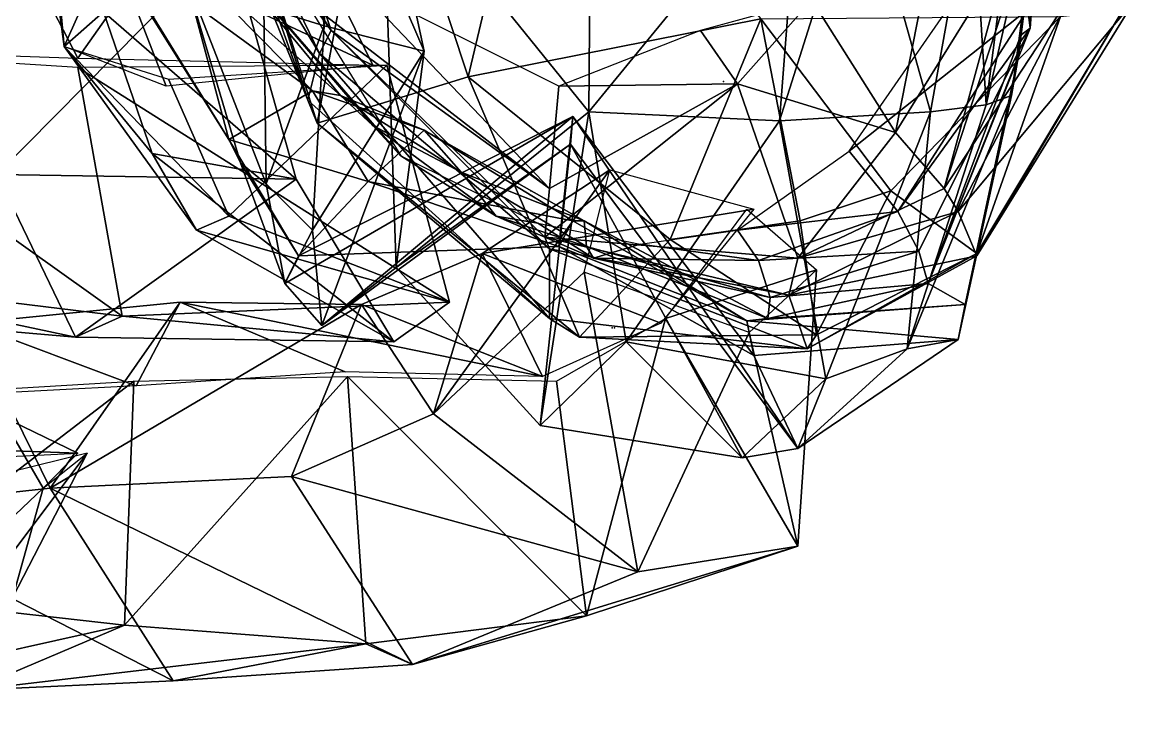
# Model space of a CAD drawing. Extents: x 4.9 to 9.1, y -6.1 to 13.5.
# Drawn here: x 7.061 to 7.859, y 1.659 to 2.156 of the extents above; entities that cross this region are included whole.
import ezdxf

# ---------------------------------------------------------------- set-up
doc = ezdxf.new("R2010")
doc.units = 0
doc.layers.get('0').update_dxf_attribs({"linetype": 'CONTINUOUS'})

msp = doc.modelspace()

# ---------------------------------------------------------------- linework, layer by layer
at = {"color": 0}
for p in [(7.56429, 2.11382, -1.82333), (7.42596, 2.03548, -2.695), (7.48429, 1.93715, -0.865), (7.48596, 1.93715, -0.86667)]:
    msp.add_point(p, dxfattribs=at)
for points in [[(7.43429, 2.34215, -2.76833), (7.38096, 2.11715, -2.725), (7.31596, 2.31382, -2.69833)], [(7.38096, 2.11715, -2.725), (7.43429, 2.34215, -2.76833), (7.59096, 2.15882, -2.78667)], [(7.78263, 2.16548, -1.66167), (7.79596, 2.31548, -1.53333), (7.78429, 2.15215, -1.54667)], [(7.78929, 2.30548, -1.42833), (7.78429, 2.15215, -1.54667), (7.79596, 2.31548, -1.53333)], [(6.86096, 2.13882, -2.23833), (7.10096, 2.13048, -2.24167), (7.00596, 2.31382, -2.30667)], [(7.22429, 2.30548, -2.30333), (7.00596, 2.31382, -2.30667), (7.10096, 2.13048, -2.24167)], [(7.31596, 2.31382, -2.69833), (7.27263, 2.08382, -2.54833), (7.20596, 2.29715, -2.55333)], [(7.27263, 2.08382, -2.54833), (7.31596, 2.31382, -2.69833), (7.38096, 2.11715, -2.725)], [(7.10096, 2.13048, -2.24167), (7.31263, 2.12548, -2.26167), (7.22429, 2.30548, -2.30333)], [(7.12429, 2.21382, -2.39), (7.22429, 2.30548, -2.30333), (7.31263, 2.12548, -2.26167)], [(7.23429, 2.16715, -0.93833), (7.27763, 2.15382, -0.87), (7.25929, 2.30382, -0.86)], [(7.28263, 2.29048, -0.78333), (7.25929, 2.30382, -0.86), (7.27763, 2.15382, -0.87)], [(7.46929, 2.30548, -0.61667), (7.31929, 2.27548, -0.73333), (7.46763, 2.09215, -0.67167)], [(7.46929, 2.30548, -0.61667), (7.46763, 2.09215, -0.67167), (7.61929, 2.27715, -0.66833)], [(7.78429, 2.15215, -1.54667), (7.78929, 2.30548, -1.42833), (7.77763, 2.14715, -1.43167)], [(7.78929, 2.29715, -1.28333), (7.77763, 2.14715, -1.43167), (7.78929, 2.30548, -1.42833)], [(7.19263, 2.28882, -1.92667), (7.17596, 2.29548, -2.07333), (7.28263, 2.15048, -2.06667)], [(7.27429, 2.13382, -2.22), (7.28263, 2.15048, -2.06667), (7.17596, 2.29548, -2.07333)], [(7.17596, 2.29548, -2.07333), (7.19596, 2.29548, -2.22333), (7.27429, 2.13382, -2.22)], [(7.20596, 2.29715, -2.55333), (7.26596, 2.10048, -2.40333), (7.18929, 2.28882, -2.4)], [(7.19596, 2.29548, -2.22333), (7.18929, 2.28882, -2.4), (7.26596, 2.10048, -2.40333)], [(7.26596, 2.10048, -2.40333), (7.27429, 2.13382, -2.22), (7.19596, 2.29548, -2.22333)], [(7.26596, 2.10048, -2.40333), (7.20596, 2.29715, -2.55333), (7.27263, 2.08382, -2.54833)], [(7.77763, 2.14715, -1.43167), (7.78929, 2.29715, -1.28333), (7.77596, 2.13215, -1.29167)], [(7.79429, 2.27882, -1.105), (7.77596, 2.13215, -1.29167), (7.78929, 2.29715, -1.28333)], [(7.28263, 2.15048, -2.06667), (7.27929, 2.16048, -1.92667), (7.19263, 2.28882, -1.92667)], [(7.27763, 2.15382, -0.87), (7.34929, 2.13548, -0.80167), (7.28263, 2.29048, -0.78333)], [(7.31929, 2.27548, -0.73333), (7.28263, 2.29048, -0.78333), (7.34929, 2.13548, -0.80167)], [(7.31929, 2.27548, -0.73333), (7.34929, 2.13548, -0.80167), (7.32929, 1.98048, -0.79)], [(7.32929, 1.98048, -0.79), (7.46763, 2.09215, -0.67167), (7.31929, 2.27548, -0.73333)], [(7.60429, 2.08548, -0.715), (7.61929, 2.27715, -0.66833), (7.46763, 2.09215, -0.67167)], [(7.61929, 2.27715, -0.66833), (7.60429, 2.08548, -0.715), (7.66263, 2.27048, -0.69833)], [(7.75263, 2.09715, -0.92167), (7.77096, 2.10382, -1.095), (7.79429, 2.27882, -1.105)], [(7.79429, 2.27882, -1.105), (7.77429, 2.26548, -0.925), (7.75263, 2.09715, -0.92167)], [(7.77596, 2.13215, -1.29167), (7.79429, 2.27882, -1.105), (7.77096, 2.10382, -1.095)], [(7.09096, 2.13882, -2.51167), (7.07429, 2.26382, -2.595), (7.07929, 2.26882, -2.47)], [(7.09096, 2.13882, -2.51167), (7.07929, 2.26882, -2.47), (7.12429, 2.21382, -2.39)], [(7.71263, 2.09215, -0.80833), (7.66263, 2.27048, -0.69833), (7.60429, 2.08548, -0.715)], [(7.66263, 2.27048, -0.69833), (7.71263, 2.09215, -0.80833), (7.74263, 2.25882, -0.81833)], [(7.09096, 2.13882, -2.51167), (7.11929, 2.16382, -2.68167), (7.07429, 2.26382, -2.595)], [(7.74263, 2.25882, -0.81833), (7.75263, 2.09715, -0.92167), (7.77429, 2.26548, -0.925)], [(7.75263, 2.09715, -0.92167), (7.74263, 2.25882, -0.81833), (7.71263, 2.09215, -0.80833)], [(7.17929, 2.23715, -1.65667), (7.21763, 2.24715, -1.78), (7.33263, 2.06048, -1.81833)], [(7.17929, 2.23715, -1.65667), (7.28929, 2.10382, -1.525), (7.15263, 2.22548, -1.51667)], [(7.33263, 2.06048, -1.81833), (7.31263, 2.08215, -1.65667), (7.17929, 2.23715, -1.65667)], [(7.28929, 2.10382, -1.525), (7.17929, 2.23715, -1.65667), (7.31263, 2.08215, -1.65667)], [(7.68763, 2.07715, -1.9), (7.71929, 2.23715, -1.70333), (7.62763, 2.17215, -1.72167)], [(7.71929, 2.23715, -1.70333), (7.68763, 2.07715, -1.9), (7.76929, 2.20882, -1.90667)], [(7.15263, 2.22548, -1.51667), (7.26929, 2.10715, -1.37833), (7.12096, 2.21548, -1.37)], [(7.26929, 2.10715, -1.37833), (7.15263, 2.22548, -1.51667), (7.28929, 2.10382, -1.525)], [(7.20929, 2.21548, -2.79833), (7.04263, 2.04715, -2.74833), (6.97429, 2.21882, -2.78667)], [(7.04263, 2.04715, -2.74833), (7.20929, 2.21548, -2.79833), (7.25763, 2.04382, -2.75667)], [(7.09096, 2.13882, -2.51167), (7.12429, 2.21382, -2.39), (7.16429, 2.11048, -2.37833)], [(7.11929, 2.16382, -2.68167), (7.25763, 2.04382, -2.75667), (7.20929, 2.21548, -2.79833)], [(7.20929, 2.07215, -1.215), (7.12096, 2.21548, -1.37), (7.26929, 2.10715, -1.37833)], [(7.12096, 2.21548, -1.37), (7.20929, 2.07215, -1.215), (7.13096, 2.19715, -1.19833)], [(7.31263, 2.12548, -2.26167), (7.16429, 2.11048, -2.37833), (7.12429, 2.21382, -2.39)], [(7.72263, 2.03715, -2.05667), (7.76929, 2.20882, -1.90667), (7.68763, 2.07715, -1.9)], [(7.76929, 2.20882, -1.90667), (7.72263, 2.03715, -2.05667), (7.77596, 2.20048, -2.06333)], [(7.17763, 2.19048, -1.03167), (7.13096, 2.19715, -1.19833), (7.20929, 2.07215, -1.215)], [(7.81429, 2.17715, -2.19833), (7.77596, 2.20048, -2.06333), (7.72263, 2.03715, -2.05667)], [(7.20929, 2.07215, -1.215), (7.21763, 2.05548, -1.05), (7.17763, 2.19048, -1.03167)], [(7.23596, 2.04048, -0.94167), (7.17763, 2.19048, -1.03167), (7.21763, 2.05548, -1.05)], [(7.17763, 2.19048, -1.03167), (7.23596, 2.04048, -0.94167), (7.23429, 2.16715, -0.93833)], [(7.78263, 2.16548, -1.66167), (7.65429, 2.06382, -1.82833), (7.74096, 2.18882, -1.76833)], [(7.29929, 2.18382, -1.72333), (7.27929, 2.16048, -1.92667), (7.43929, 2.03715, -1.91)], [(7.43929, 2.03715, -1.91), (7.44596, 2.11048, -1.71333), (7.29929, 2.18382, -1.72333)], [(7.57429, 2.11215, -1.91667), (7.62763, 2.17215, -1.72167), (7.54763, 2.15048, -1.735)], [(7.62763, 2.17215, -1.72167), (7.57429, 2.11215, -1.91667), (7.68763, 2.07715, -1.9)], [(7.72263, 2.03715, -2.05667), (7.73263, 2.02048, -2.20167), (7.81429, 2.17715, -2.19833)], [(7.85929, 2.17215, -2.37167), (7.81429, 2.17715, -2.19833), (7.73263, 2.02048, -2.20167)], [(7.73263, 2.02048, -2.20167), (7.74596, 1.98882, -2.37667), (7.85929, 2.17215, -2.37167)], [(7.85096, 2.16548, -2.56333), (7.85929, 2.17215, -2.37167), (7.74596, 1.98882, -2.37667)], [(7.09096, 2.13882, -2.51167), (7.15429, 2.06215, -2.65333), (7.11929, 2.16382, -2.68167)], [(7.25763, 2.04382, -2.75667), (7.11929, 2.16382, -2.68167), (7.15429, 2.06215, -2.65333)], [(7.27763, 2.15382, -0.87), (7.23429, 2.16715, -0.93833), (7.23596, 2.04048, -0.94167)], [(7.65429, 2.06382, -1.82833), (7.78263, 2.16548, -1.66167), (7.68929, 2.02048, -1.65667)], [(7.78429, 2.15215, -1.54667), (7.68929, 2.02048, -1.65667), (7.78263, 2.16548, -1.66167)], [(7.74596, 1.98882, -2.37667), (7.74596, 1.99048, -2.56833), (7.85096, 2.16548, -2.56333)], [(7.80596, 2.16048, -2.68167), (7.85096, 2.16548, -2.56333), (7.74596, 1.99048, -2.56833)], [(7.28263, 2.15048, -2.06667), (7.43929, 2.03715, -1.91), (7.27929, 2.16048, -1.92667)], [(7.59096, 2.15882, -2.78667), (7.52596, 2.00048, -2.69667), (7.38096, 2.11715, -2.725)], [(7.59096, 2.15882, -2.78667), (7.61929, 2.01382, -2.69667), (7.52596, 2.00048, -2.69667)], [(7.59096, 2.15882, -2.78667), (7.80596, 2.16048, -2.68167), (7.68429, 2.03548, -2.69833)], [(7.59096, 2.15882, -2.78667), (7.68429, 2.03548, -2.69833), (7.61929, 2.01382, -2.69667)], [(7.74596, 1.99048, -2.56833), (7.68429, 2.03548, -2.69833), (7.80596, 2.16048, -2.68167)], [(7.23596, 2.04048, -0.94167), (7.26929, 2.00715, -0.86667), (7.27763, 2.15382, -0.87)], [(7.34929, 2.13548, -0.80167), (7.27763, 2.15382, -0.87), (7.26929, 2.00715, -0.86667)], [(7.28263, 2.15048, -2.06667), (7.27429, 2.13382, -2.22), (7.43929, 1.99382, -2.19667)], [(7.43929, 2.03715, -1.91), (7.28263, 2.15048, -2.06667), (7.43596, 2.00215, -2.05333)], [(7.43929, 1.99382, -2.19667), (7.43596, 2.00215, -2.05333), (7.28263, 2.15048, -2.06667)], [(7.57429, 2.11215, -1.91667), (7.54763, 2.15048, -1.735), (7.44596, 2.11048, -1.71333)], [(7.68929, 2.02048, -1.65667), (7.78429, 2.15215, -1.54667), (7.70429, 1.99215, -1.54667)], [(7.71096, 1.96882, -1.43167), (7.70429, 1.99215, -1.54667), (7.78429, 2.15215, -1.54667)], [(7.78429, 2.15215, -1.54667), (7.77763, 2.14715, -1.43167), (7.71096, 1.96882, -1.43167)], [(7.77596, 2.13215, -1.29167), (7.71096, 1.96882, -1.43167), (7.77763, 2.14715, -1.43167)], [(6.86096, 2.13882, -2.23833), (7.13263, 1.94548, -2.36833), (7.10096, 2.12382, -2.235)], [(7.13263, 1.94548, -2.36833), (6.86096, 2.13882, -2.23833), (6.88596, 1.97548, -2.37833)], [(7.09096, 2.13882, -2.51167), (7.18596, 2.00715, -2.54833), (7.15429, 2.06215, -2.65333)], [(7.09096, 2.13882, -2.51167), (7.20929, 2.01715, -2.43), (7.18596, 2.00715, -2.54833)], [(7.09096, 2.13882, -2.51167), (7.16596, 2.11548, -2.37333), (7.20929, 2.01715, -2.43)], [(7.27429, 2.13382, -2.22), (7.26596, 2.10048, -2.40333), (7.43929, 1.94382, -2.38167)], [(7.34929, 2.13548, -0.80167), (7.26929, 2.00715, -0.86667), (7.27596, 1.93882, -0.885)], [(7.43929, 1.94382, -2.38167), (7.43929, 1.99382, -2.19667), (7.27429, 2.13382, -2.22)], [(7.27596, 1.93882, -0.885), (7.32929, 1.98048, -0.79), (7.34929, 2.13548, -0.80167)], [(7.71096, 1.96882, -1.43167), (7.77596, 2.13215, -1.29167), (7.73763, 1.95382, -1.3)], [(7.77096, 2.10382, -1.095), (7.73763, 1.95382, -1.3), (7.77596, 2.13215, -1.29167)], [(7.10096, 2.12382, -2.235), (7.36763, 1.95548, -2.38667), (7.32263, 2.12548, -2.26333)], [(7.36763, 1.95548, -2.38667), (7.10096, 2.12382, -2.235), (7.13263, 1.94548, -2.36833)], [(7.32263, 2.12548, -2.26333), (7.20929, 2.01715, -2.43), (7.16596, 2.11548, -2.37333)], [(7.20929, 2.01715, -2.43), (7.32263, 2.12548, -2.26333), (7.36763, 1.95548, -2.38667)], [(7.38096, 2.11715, -2.725), (7.46096, 1.93048, -2.57167), (7.27263, 2.08382, -2.54833)], [(7.46096, 1.93048, -2.57167), (7.38096, 2.11715, -2.725), (7.52596, 2.00048, -2.69667)], [(7.43596, 2.00215, -2.05333), (7.57429, 2.11215, -1.91667), (7.43929, 2.03715, -1.91)], [(7.57429, 2.11215, -1.91667), (7.43596, 2.00215, -2.05333), (7.61763, 1.98715, -2.045)], [(7.44596, 2.11048, -1.71333), (7.43929, 2.03715, -1.91), (7.57429, 2.11215, -1.91667)], [(7.61763, 1.98715, -2.045), (7.68763, 2.07715, -1.9), (7.57429, 2.11215, -1.91667)], [(7.26929, 2.10715, -1.37833), (7.30929, 2.04215, -1.21833), (7.20929, 2.07215, -1.215)], [(7.27263, 2.08382, -2.54833), (7.43929, 1.94382, -2.38167), (7.26596, 2.10048, -2.40333)], [(7.28929, 2.10382, -1.525), (7.34929, 2.07882, -1.39), (7.26929, 2.10715, -1.37833)], [(7.30929, 2.04215, -1.21833), (7.26929, 2.10715, -1.37833), (7.34929, 2.07882, -1.39)], [(7.31263, 2.08215, -1.65667), (7.37596, 2.04882, -1.52833), (7.28929, 2.10382, -1.525)], [(7.34929, 2.07882, -1.39), (7.28929, 2.10382, -1.525), (7.37596, 2.04882, -1.52833)], [(7.69596, 1.92215, -0.92833), (7.73263, 1.92882, -1.10833), (7.77096, 2.10382, -1.095)], [(7.77096, 2.10382, -1.095), (7.75263, 2.09715, -0.92167), (7.69596, 1.92215, -0.92833)], [(7.73763, 1.95382, -1.3), (7.77096, 2.10382, -1.095), (7.73263, 1.92882, -1.10833)], [(7.46763, 2.09215, -0.67167), (7.32929, 1.98048, -0.79), (7.43263, 1.86715, -0.78667)], [(7.46763, 2.09215, -0.67167), (7.43263, 1.86715, -0.78667), (7.49429, 1.92715, -0.75833)], [(7.46763, 2.09215, -0.67167), (7.49429, 1.92715, -0.75833), (7.60429, 2.08548, -0.715)], [(7.60429, 2.08548, -0.715), (7.63763, 1.90048, -0.83333), (7.71263, 2.09215, -0.80833)], [(7.69596, 1.92215, -0.92833), (7.71263, 2.09215, -0.80833), (7.63763, 1.90048, -0.83333)], [(7.71263, 2.09215, -0.80833), (7.69596, 1.92215, -0.92833), (7.75263, 2.09715, -0.92167)], [(7.25929, 1.98882, -1.065), (7.45596, 2.08882, -0.95333), (7.24929, 1.96882, -0.96)], [(7.27596, 1.93882, -0.885), (7.24929, 1.96882, -0.96), (7.45596, 2.08882, -0.95333)], [(7.45596, 2.08882, -0.95333), (7.25929, 1.98882, -1.065), (7.44596, 1.99548, -1.09667)], [(7.43929, 1.94382, -2.38167), (7.27263, 2.08382, -2.54833), (7.46096, 1.93048, -2.57167)], [(7.45596, 2.08882, -0.95333), (7.45429, 2.06882, -0.84667), (7.27596, 1.93882, -0.885)], [(7.45596, 2.08882, -0.95333), (7.44596, 1.99548, -1.09667), (7.58596, 1.91715, -1.10833)], [(7.45429, 2.06882, -0.84667), (7.45596, 2.08882, -0.95333), (7.61763, 1.85048, -0.95167)], [(7.58596, 1.91715, -1.10833), (7.61763, 1.85048, -0.95167), (7.45596, 2.08882, -0.95333)], [(7.63763, 1.90048, -0.83333), (7.60429, 2.08548, -0.715), (7.49429, 1.92715, -0.75833)], [(7.34929, 2.07882, -1.39), (7.45596, 2.01382, -1.25667), (7.30929, 2.04215, -1.21833)], [(7.33263, 2.06048, -1.81833), (7.40096, 2.01715, -1.66333), (7.31263, 2.08215, -1.65667)], [(7.37596, 2.04882, -1.52833), (7.31263, 2.08215, -1.65667), (7.40096, 2.01715, -1.66333)], [(7.37596, 2.04882, -1.52833), (7.46429, 2.01382, -1.41167), (7.34929, 2.07882, -1.39)], [(7.45596, 2.01382, -1.25667), (7.34929, 2.07882, -1.39), (7.46429, 2.01382, -1.41167)], [(7.68763, 2.07715, -1.9), (7.61763, 1.98715, -2.045), (7.72263, 2.03715, -2.05667)], [(7.25929, 1.98882, -1.065), (7.20929, 2.07215, -1.215), (7.30929, 2.04215, -1.21833)], [(7.20929, 2.07215, -1.215), (7.25929, 1.98882, -1.065), (7.21763, 2.05548, -1.05)], [(7.32929, 1.98048, -0.79), (7.27596, 1.93882, -0.885), (7.45429, 2.06882, -0.84667)], [(7.45429, 2.06882, -0.84667), (7.43263, 1.86715, -0.78667), (7.32929, 1.98048, -0.79)], [(7.43263, 1.86715, -0.78667), (7.45429, 2.06882, -0.84667), (7.57763, 1.84382, -0.855)], [(7.61763, 1.85048, -0.95167), (7.57763, 1.84382, -0.855), (7.45429, 2.06882, -0.84667)], [(7.32763, 1.92715, -2.59833), (7.15429, 2.06215, -2.65333), (7.18596, 2.00715, -2.54833)], [(7.15429, 2.06215, -2.65333), (7.32763, 1.92715, -2.59833), (7.25763, 2.04382, -2.75667)], [(7.40096, 2.01715, -1.66333), (7.33263, 2.06048, -1.81833), (7.43096, 2.01215, -1.975)], [(7.68929, 2.02048, -1.65667), (7.57429, 2.00715, -1.97167), (7.65429, 2.06382, -1.82833)], [(7.24929, 1.96882, -0.96), (7.21763, 2.05548, -1.05), (7.25929, 1.98882, -1.065)], [(7.21763, 2.05548, -1.05), (7.24929, 1.96882, -0.96), (7.23596, 2.04048, -0.94167)], [(6.86596, 1.95048, -2.585), (7.04263, 2.04715, -2.74833), (7.09929, 1.93048, -2.59667)], [(7.25763, 2.04382, -2.75667), (7.09929, 1.93048, -2.59667), (7.04263, 2.04715, -2.74833)], [(7.09929, 1.93048, -2.59667), (7.25763, 2.04382, -2.75667), (7.32763, 1.92715, -2.59833)], [(7.35596, 1.87548, -0.83167), (7.46429, 1.97715, -0.79667), (7.48263, 2.05048, -0.915)], [(7.48263, 2.05048, -0.915), (7.39096, 1.99048, -1.00167), (7.35596, 1.87548, -0.83167)], [(7.40096, 2.01715, -1.66333), (7.46596, 1.99548, -1.53333), (7.37596, 2.04882, -1.52833)], [(7.46429, 2.01382, -1.41167), (7.37596, 2.04882, -1.52833), (7.46596, 1.99548, -1.53333)], [(7.39096, 1.99048, -1.00167), (7.48263, 2.05048, -0.915), (7.58596, 2.02215, -0.96833)], [(7.26929, 2.00715, -0.86667), (7.23596, 2.04048, -0.94167), (7.24929, 1.96882, -0.96)], [(7.30929, 2.04215, -1.21833), (7.44596, 1.99548, -1.09667), (7.25929, 1.98882, -1.065)], [(7.44596, 1.99548, -1.09667), (7.30929, 2.04215, -1.21833), (7.45596, 2.01382, -1.25667)], [(7.73263, 2.02048, -2.20167), (7.72263, 2.03715, -2.05667), (7.61763, 1.98715, -2.045)], [(7.63096, 1.93215, -2.56833), (7.61929, 2.01382, -2.69667), (7.68429, 2.03548, -2.69833)], [(7.68429, 2.03548, -2.69833), (7.74596, 1.99048, -2.56833), (7.63096, 1.93215, -2.56833)], [(7.58596, 2.02215, -0.96833), (7.51929, 1.94048, -1.07667), (7.39096, 1.99048, -1.00167)], [(7.52263, 1.94382, -1.08), (7.58096, 2.02215, -0.97667), (7.63096, 1.97882, -0.865)], [(7.57429, 2.00715, -1.97167), (7.68929, 2.02048, -1.65667), (7.58929, 1.98548, -1.66)], [(7.70429, 1.99215, -1.54667), (7.58929, 1.98548, -1.66), (7.68929, 2.02048, -1.65667)], [(7.61763, 1.98715, -2.045), (7.61096, 1.96048, -2.18833), (7.73263, 2.02048, -2.20167)], [(7.74596, 1.98882, -2.37667), (7.73263, 2.02048, -2.20167), (7.61096, 1.96048, -2.18833)], [(7.36763, 1.95548, -2.38667), (7.18596, 2.00715, -2.54833), (7.20929, 2.01715, -2.43)], [(7.43096, 2.01215, -1.975), (7.47096, 1.98715, -1.665), (7.40096, 2.01715, -1.66333)], [(7.46596, 1.99548, -1.53333), (7.40096, 2.01715, -1.66333), (7.47096, 1.98715, -1.665)], [(7.47096, 1.98715, -1.665), (7.43096, 2.01215, -1.975), (7.50429, 1.99715, -1.98333)], [(7.44596, 1.99548, -1.09667), (7.45596, 2.01382, -1.25667), (7.58096, 1.94215, -1.285)], [(7.46429, 2.01382, -1.41167), (7.58096, 1.94215, -1.285), (7.45596, 2.01382, -1.25667)], [(7.46596, 1.99548, -1.53333), (7.59596, 1.94382, -1.42), (7.46429, 2.01382, -1.41167)], [(7.58096, 1.94215, -1.285), (7.46429, 2.01382, -1.41167), (7.59596, 1.94382, -1.42)], [(7.63096, 1.93215, -2.56833), (7.52596, 2.00048, -2.69667), (7.61929, 2.01382, -2.69667)], [(7.18596, 2.00715, -2.54833), (7.36763, 1.95548, -2.38667), (7.32763, 1.92715, -2.59833)], [(7.24929, 1.96882, -0.96), (7.27596, 1.93882, -0.885), (7.26929, 2.00715, -0.86667)], [(7.58929, 1.98548, -1.66), (7.50429, 1.99715, -1.98333), (7.57429, 2.00715, -1.97167)], [(7.61096, 1.96048, -2.18833), (7.61763, 1.98715, -2.045), (7.43596, 2.00215, -2.05333)], [(7.43596, 2.00215, -2.05333), (7.43929, 1.99382, -2.19667), (7.61096, 1.96048, -2.18833)], [(7.52596, 2.00048, -2.69667), (7.63096, 1.93215, -2.56833), (7.46096, 1.93048, -2.57167)], [(7.50429, 1.99715, -1.98333), (7.58929, 1.98548, -1.66), (7.47096, 1.98715, -1.665)], [(7.30429, 1.95382, -1.09333), (7.35596, 1.87548, -0.83167), (7.39096, 1.99048, -1.00167)], [(7.39096, 1.99048, -1.00167), (7.43429, 1.90215, -1.17167), (7.30429, 1.95382, -1.09333)], [(7.43429, 1.90215, -1.17167), (7.39096, 1.99048, -1.00167), (7.51929, 1.94048, -1.07667)], [(7.62429, 1.92215, -2.37333), (7.61096, 1.96048, -2.18833), (7.43929, 1.99382, -2.19667)], [(7.43929, 1.99382, -2.19667), (7.43929, 1.94382, -2.38167), (7.62429, 1.92215, -2.37333)], [(7.58096, 1.94215, -1.285), (7.58596, 1.91715, -1.10833), (7.44596, 1.99548, -1.09667)], [(7.47096, 1.98715, -1.665), (7.59763, 1.95882, -1.55), (7.46596, 1.99548, -1.53333)], [(7.59596, 1.94382, -1.42), (7.46596, 1.99548, -1.53333), (7.59763, 1.95882, -1.55)], [(7.58929, 1.98548, -1.66), (7.70429, 1.99215, -1.54667), (7.59763, 1.95882, -1.55)], [(7.71096, 1.96882, -1.43167), (7.59763, 1.95882, -1.55), (7.70429, 1.99215, -1.54667)], [(7.61096, 1.96048, -2.18833), (7.62429, 1.92215, -2.37333), (7.74596, 1.98882, -2.37667)], [(7.74596, 1.99048, -2.56833), (7.74596, 1.98882, -2.37667), (7.62429, 1.92215, -2.37333)], [(7.62429, 1.92215, -2.37333), (7.63096, 1.93215, -2.56833), (7.74596, 1.99048, -2.56833)], [(7.59763, 1.95882, -1.55), (7.47096, 1.98715, -1.665), (7.58929, 1.98548, -1.66)], [(7.09929, 1.93048, -2.59667), (6.88596, 1.97548, -2.37833), (6.86596, 1.95048, -2.585)], [(6.88596, 1.97548, -2.37833), (7.09929, 1.93048, -2.59667), (7.13263, 1.94548, -2.36833)], [(7.46429, 1.97715, -0.79667), (7.35596, 1.87548, -0.83167), (7.50263, 1.76215, -0.82833)], [(7.50263, 1.76215, -0.82833), (7.58263, 1.93382, -0.78833), (7.46429, 1.97715, -0.79667)], [(7.63096, 1.97882, -0.865), (7.61763, 1.78048, -0.96), (7.52263, 1.94382, -1.08)], [(7.61763, 1.78048, -0.96), (7.63096, 1.97882, -0.865), (7.58263, 1.93382, -0.78833)], [(7.59763, 1.95882, -1.55), (7.71096, 1.96882, -1.43167), (7.59596, 1.94382, -1.42)], [(7.73763, 1.95382, -1.3), (7.59596, 1.94382, -1.42), (7.71096, 1.96882, -1.43167)], [(7.02263, 1.94048, -1.45833), (7.08096, 1.82215, -1.17), (7.17429, 1.95548, -1.27167)], [(7.17429, 1.95548, -1.27167), (7.14263, 1.89548, -1.55333), (7.02263, 1.94048, -1.45833)], [(7.30429, 1.95382, -1.09333), (7.17429, 1.95548, -1.27167), (7.08096, 1.82215, -1.17)], [(7.08096, 1.82215, -1.17), (7.25429, 1.83048, -0.97), (7.30429, 1.95382, -1.09333)], [(7.13263, 1.94548, -2.36833), (7.32763, 1.92715, -2.59833), (7.36763, 1.95548, -2.38667)], [(7.14263, 1.89548, -1.55333), (7.17429, 1.95548, -1.27167), (7.29263, 1.90548, -1.38167)], [(7.17429, 1.95548, -1.27167), (7.30429, 1.95382, -1.09333), (7.43429, 1.90215, -1.17167)], [(7.43429, 1.90215, -1.17167), (7.29263, 1.90548, -1.38167), (7.17429, 1.95548, -1.27167)], [(7.35596, 1.87548, -0.83167), (7.30429, 1.95382, -1.09333), (7.25429, 1.83048, -0.97)], [(7.59596, 1.94382, -1.42), (7.73763, 1.95382, -1.3), (7.58096, 1.94215, -1.285)], [(7.73263, 1.92882, -1.10833), (7.58096, 1.94215, -1.285), (7.73763, 1.95382, -1.3)], [(7.08096, 1.82215, -1.17), (7.02263, 1.94048, -1.45833), (6.93096, 1.80548, -1.37167)], [(6.95096, 1.88548, -1.72833), (7.02263, 1.94048, -1.45833), (7.14263, 1.89548, -1.55333)], [(7.32763, 1.92715, -2.59833), (7.13263, 1.94548, -2.36833), (7.09929, 1.93048, -2.59667)], [(7.46096, 1.93048, -2.57167), (7.62429, 1.92215, -2.37333), (7.43929, 1.94382, -2.38167)], [(7.52263, 1.94382, -1.08), (7.46596, 1.73048, -1.15), (7.44429, 1.89882, -1.16667)], [(7.46596, 1.73048, -1.15), (7.52263, 1.94382, -1.08), (7.61763, 1.78048, -0.96)], [(7.58096, 1.94215, -1.285), (7.73263, 1.92882, -1.10833), (7.58596, 1.91715, -1.10833)], [(7.62429, 1.92215, -2.37333), (7.46096, 1.93048, -2.57167), (7.63096, 1.93215, -2.56833)], [(7.58263, 1.93382, -0.78833), (7.50263, 1.76215, -0.82833), (7.61763, 1.78048, -0.96)], [(7.57763, 1.84382, -0.855), (7.49429, 1.92715, -0.75833), (7.43263, 1.86715, -0.78667)], [(7.49429, 1.92715, -0.75833), (7.57763, 1.84382, -0.855), (7.63763, 1.90048, -0.83333)], [(7.61763, 1.85048, -0.95167), (7.58596, 1.91715, -1.10833), (7.73263, 1.92882, -1.10833)], [(7.73263, 1.92882, -1.10833), (7.69596, 1.92215, -0.92833), (7.61763, 1.85048, -0.95167)], [(7.63763, 1.90048, -0.83333), (7.61763, 1.85048, -0.95167), (7.69596, 1.92215, -0.92833)], [(7.13429, 1.72382, -1.52833), (7.29429, 1.90215, -1.38667), (7.30763, 1.71048, -1.35833)], [(7.29429, 1.90215, -1.38667), (7.13429, 1.72382, -1.52833), (7.14096, 1.89882, -1.55)], [(7.29429, 1.90215, -1.38667), (7.44429, 1.89882, -1.16667), (7.46596, 1.73048, -1.15)], [(7.46596, 1.73048, -1.15), (7.30763, 1.71048, -1.35833), (7.29429, 1.90215, -1.38667)], [(7.61763, 1.85048, -0.95167), (7.63763, 1.90048, -0.83333), (7.57763, 1.84382, -0.855)], [(6.94096, 1.74548, -1.72), (7.14096, 1.89882, -1.55), (7.13429, 1.72382, -1.52833)], [(7.14096, 1.89882, -1.55), (6.94096, 1.74548, -1.72), (6.94429, 1.88715, -1.72333)], [(6.96263, 1.85215, -1.58333), (7.10096, 1.84715, -1.66), (7.04596, 1.87382, -1.71833)], [(7.07596, 1.82215, -1.71167), (7.00596, 1.75548, -1.72167), (7.04596, 1.87382, -1.71833)], [(7.07596, 1.82215, -1.71167), (7.04596, 1.87382, -1.71833), (7.10096, 1.84715, -1.66)], [(7.25429, 1.83048, -0.97), (7.50263, 1.76215, -0.82833), (7.35596, 1.87548, -0.83167)], [(7.10096, 1.84715, -1.66), (6.96263, 1.85215, -1.58333), (7.03263, 1.84382, -1.58333)], [(7.01096, 1.71882, -1.60667), (7.05429, 1.74382, -1.67), (7.10763, 1.84715, -1.665)], [(7.10763, 1.84715, -1.665), (7.03263, 1.82882, -1.58333), (7.01096, 1.71882, -1.60667)], [(7.07596, 1.82215, -1.71167), (7.10763, 1.84715, -1.665), (7.05429, 1.74382, -1.67)], [(7.08096, 1.82215, -1.17), (7.34096, 1.69548, -1.01833), (7.25429, 1.83048, -0.97)], [(7.50263, 1.76215, -0.82833), (7.25429, 1.83048, -0.97), (7.34096, 1.69548, -1.01833)], [(6.93096, 1.80548, -1.37167), (7.16929, 1.68382, -1.23333), (7.08096, 1.82215, -1.17)], [(7.07596, 1.82215, -1.71167), (7.05429, 1.74382, -1.67), (7.00596, 1.75548, -1.72167)], [(7.34096, 1.69548, -1.01833), (7.08096, 1.82215, -1.17), (7.16929, 1.68382, -1.23333)], [(7.16929, 1.68382, -1.23333), (6.93096, 1.80548, -1.37167), (7.02429, 1.67715, -1.43)], [(7.34096, 1.69548, -1.01833), (7.61763, 1.78048, -0.96), (7.50263, 1.76215, -0.82833)], [(7.61763, 1.78048, -0.96), (7.34096, 1.69548, -1.01833), (7.46596, 1.73048, -1.15)], [(7.13429, 1.72382, -1.52833), (6.84263, 1.65882, -1.63167), (6.94096, 1.74548, -1.72)], [(7.30763, 1.71048, -1.35833), (7.46596, 1.73048, -1.15), (7.34096, 1.69548, -1.01833)], [(6.84263, 1.65882, -1.63167), (7.13429, 1.72382, -1.52833), (7.02429, 1.67715, -1.43)], [(7.30763, 1.71048, -1.35833), (7.02429, 1.67715, -1.43), (7.13429, 1.72382, -1.52833)], [(7.02429, 1.67715, -1.43), (7.30763, 1.71048, -1.35833), (7.16929, 1.68382, -1.23333)], [(7.34096, 1.69548, -1.01833), (7.16929, 1.68382, -1.23333), (7.30763, 1.71048, -1.35833)]]:
    msp.add_3dface(points, dxfattribs=at)

doc.saveas('drawing.dxf')
